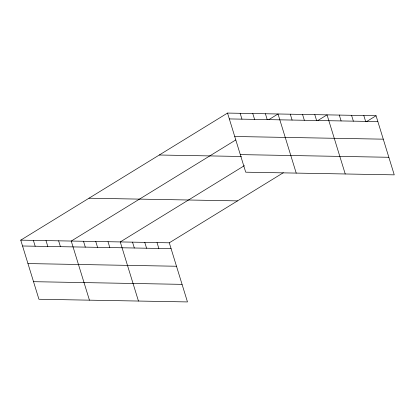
<?xml version="1.0" encoding="UTF-8"?>
<svg xmlns="http://www.w3.org/2000/svg" width="415" height="415" viewBox="0 0 415 415"><rect width="100%" height="100%" fill="white"/><g stroke="black" fill="none" stroke-linecap="round" stroke-linejoin="round"><path stroke-width="0.62" d="M20.75 240.145L169.289 242.811L187.471 301.928L38.937 299.257L20.75 240.145L227.529 113.072L376.063 115.744L394.25 174.855L245.711 172.189L227.529 113.072M235.787 139.938L71.25 241.053L89.438 300.164M268.821 119.639L278.029 113.98L296.217 173.097M244.43 165.632L120.267 241.935L138.454 301.046M317.838 120.516L327.046 114.862L345.233 173.973M169.289 242.811L283.326 172.733M366.315 121.73L376.063 115.744M229.329 118.923L377.863 121.595M234.734 136.499L383.273 139.17M240.306 154.608L388.845 157.28M159.293 155.008L241.395 156.481M88.986 198.209L237.525 200.881M22.55 245.996L171.084 248.663M27.955 263.572L176.494 266.243M33.527 281.681L182.066 284.353M363.81 115.52L365.61 121.372M351.557 115.303L353.357 121.154M339.299 115.08L341.099 120.931M314.793 114.639L316.593 120.49M302.54 114.421L304.34 120.272M290.282 114.198L292.082 120.049M265.403 113.752L267.203 119.603M252.776 113.523L254.577 119.375M240.155 113.3L241.955 119.152M157.031 242.593L158.831 248.445M144.778 242.37L146.578 248.222M132.525 242.153L134.325 248.004M108.014 241.712L109.814 247.563M95.761 241.494L97.561 247.34M83.508 241.271L85.308 247.122M58.629 240.825L60.429 246.676M46.003 240.596L47.803 246.448M33.376 240.368L35.176 246.22"/></g></svg>
